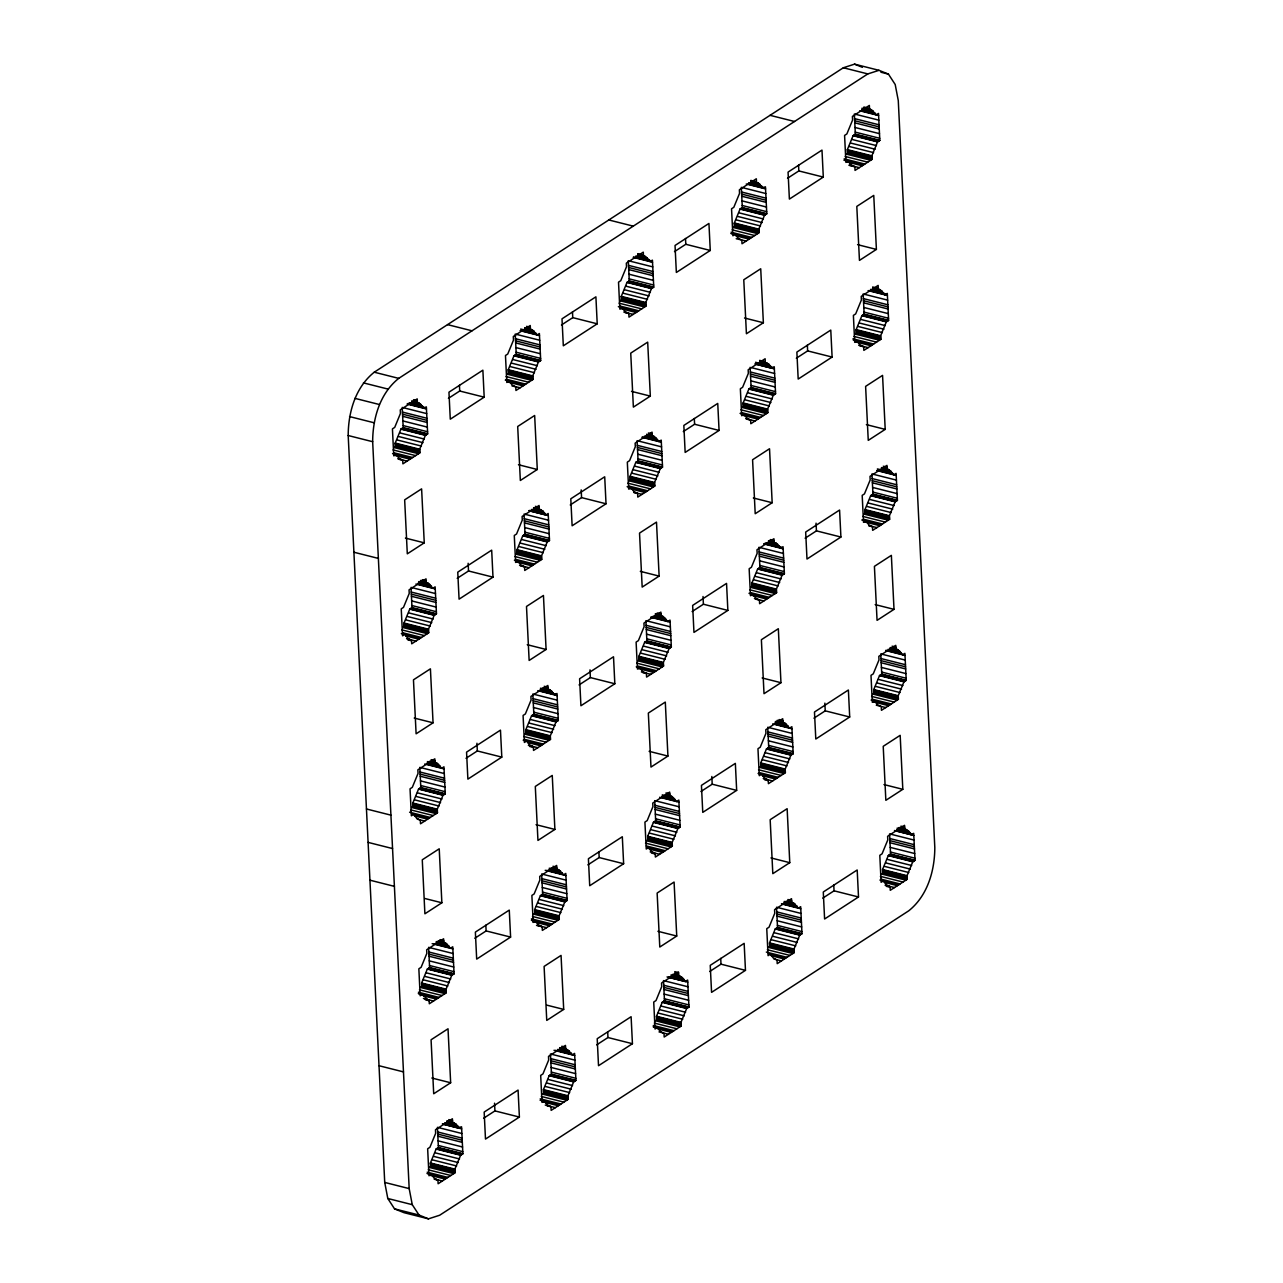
<?xml version="1.0" encoding="UTF-8"?>
<svg xmlns="http://www.w3.org/2000/svg" width="1283" height="1283" viewBox="0 0 1283 1283"><rect width="100%" height="100%" fill="white"/><g stroke="black" fill="none" stroke-linecap="round" stroke-linejoin="round"><path stroke-width="1.5" d="M348.19 435.53C348.254 412.228 355.423 387.258 374.251 372.198L843.348 67.758L854.526 64.15L878.999 70.324L888.445 74.125L895.197 84.502L898.276 100.571L934.81 847.47C934.746 870.772 927.577 895.742 908.749 910.802L439.652 1215.242L428.474 1218.85L404.001 1212.676L394.555 1208.875L387.803 1198.498L384.724 1182.429L348.19 435.53L372.663 441.705L409.181 1188.603L412.26 1204.673L419.028 1215.033L428.474 1218.85M372.663 441.705C372.728 418.402 379.896 393.416 398.724 378.373L867.821 73.917L878.999 70.324M418.531 453.717L394.057 447.542L395.389 446.692L395.212 443.068L400.938 429.164L403.199 427.688L427.672 433.862L426.357 406.855L424.08 408.331L419.333 403.247L411.747 401.05M417.392 402.477L417.216 398.869L400.264 409.87L400.44 413.479L394.715 427.399L392.438 428.875L393.753 455.866L396.03 454.39L398.997 458.223L402.718 460.244L402.894 463.853L419.846 452.851L419.669 449.242L425.395 435.322L427.672 433.862M427.335 633.69L402.862 627.515L404.193 626.665L404.017 623.041L409.742 609.136L412.003 607.661L436.477 613.835L435.145 586.828L432.884 588.304L428.137 583.22L420.551 581.023M426.197 582.45L426.02 578.841L409.052 589.843L409.229 593.452L403.503 607.372L401.242 608.848L402.557 635.839L404.835 634.363L407.802 638.196L411.522 640.217L411.699 643.825L428.65 632.824L428.474 629.215L434.199 615.295L436.477 613.835M531.563 380.345L507.106 374.187L508.421 373.321L508.244 369.712L513.97 355.792L516.247 354.333L540.704 360.491L539.389 333.5L537.112 334.975L532.365 329.891L524.779 327.694M505.31 380.073L509.062 381.035L512.045 384.868L515.766 386.889L515.942 390.497L532.894 379.495L532.718 375.887L538.443 361.966L540.704 360.491M436.14 813.663L411.667 807.488L412.998 806.638L412.821 803.014L418.547 789.109L420.808 787.634L445.281 793.808L443.95 766.801L441.689 768.276L436.942 763.193L431.232 761.477M435.001 762.423L434.825 758.814L417.857 769.816L418.033 773.424L412.308 787.345L410.047 788.82L411.362 815.812L413.639 814.336L416.606 818.169L420.327 820.19L420.503 823.798L437.455 812.797L437.278 809.188L443.004 795.268L445.281 793.808M540.368 560.334L515.894 554.16L517.225 553.294L517.049 549.685L522.774 535.765L525.036 534.305L549.509 540.464L548.194 513.473L545.916 514.948L528.981 510.666M545.916 514.948L542.95 511.099L539.229 509.094L539.052 505.47L522.101 516.472L522.277 520.096L516.552 534.001L514.275 535.476L515.606 562.467L517.867 561.008L520.834 564.841L524.555 566.861L524.731 570.47L541.699 559.468L541.522 555.86L547.248 541.939L549.509 540.464M644.595 306.99L620.138 300.815L621.453 299.965L621.277 296.357L627.002 282.436L629.279 280.961L653.753 287.135L652.422 260.128L650.16 261.604L645.413 256.52L637.811 254.323M444.928 993.635L420.471 987.461L421.786 986.611L421.61 982.986L427.335 969.082L429.613 967.607L454.07 973.781L452.755 946.774L450.493 948.249L445.746 943.165L438.144 940.968M643.457 255.75L643.28 252.142L626.329 263.143L626.505 266.752L620.78 280.672L618.518 282.148L619.833 309.139L622.111 307.663L625.078 311.512L628.798 313.517L628.975 317.142L645.926 306.124L645.75 302.515L651.475 288.611L653.753 287.135M423.422 998.447L429.131 1000.163L429.308 1003.787L446.259 992.769L446.083 989.161L451.808 975.24L454.07 973.781M549.172 740.307L524.699 734.133L526.03 733.267L525.854 729.658L531.579 715.738L533.84 714.278L558.313 720.437L556.998 693.445L554.721 694.921L549.974 689.837L544.265 688.105M548.033 689.067L547.857 685.443L530.905 696.444L531.082 700.069L525.356 713.973L523.079 715.449L524.394 742.456L526.671 740.981L529.638 744.814L533.359 746.834L533.536 750.443L550.487 739.441L550.311 735.833L556.036 721.912L558.313 720.437M653.4 486.963L628.943 480.788L630.258 479.938L630.081 476.33L635.807 462.409L638.084 460.934L662.541 467.108L661.226 440.101L658.965 441.577L654.202 436.493L646.616 434.296M453.733 1173.608L429.276 1167.434L430.591 1166.584L430.414 1162.959L436.14 1149.055L438.417 1147.579L462.874 1153.754L461.559 1126.747L459.298 1128.222L442.346 1123.956M652.261 435.723L652.085 432.114L635.133 443.116L635.31 446.725L629.584 460.645L627.323 462.121L628.638 489.112L630.899 487.636L633.882 491.485L637.603 493.49L637.779 497.114L654.731 486.113L654.555 482.488L660.28 468.584L662.541 467.108M427.48 1173.336L431.232 1174.282L434.215 1178.131L437.936 1180.135L438.112 1183.76L455.064 1172.742L454.888 1169.134L460.613 1155.229L462.874 1153.754M757.644 233.634L733.17 227.46L734.501 226.594L734.325 222.985L740.05 209.081L742.312 207.605L766.785 213.764L765.454 186.773L763.193 188.248L758.445 183.164L750.86 180.967M557.977 920.28L533.503 914.105L534.835 913.239L534.658 909.631L540.384 895.71L542.645 894.251L567.118 900.409L565.787 873.418L563.526 874.894L558.779 869.81L553.069 868.078M731.374 233.362L735.143 234.308L738.11 238.141L741.831 240.162L742.007 243.77L758.959 232.768L758.782 229.16L764.508 215.239L766.785 213.764M556.838 869.04L556.662 865.416L539.694 876.433L539.87 880.042L534.145 893.946L531.884 895.422L533.199 922.429L535.476 920.953L538.443 924.786L542.164 926.807L542.34 930.416L559.292 919.414L559.115 915.805L564.841 901.885L567.118 900.409M662.204 666.935L637.747 660.777L639.062 659.911L638.886 656.303L644.611 642.382L646.889 640.907L671.346 647.081L670.031 620.09L667.753 621.549L663.006 616.465L655.421 614.268M661.066 615.696L660.889 612.087L643.938 623.089L644.114 626.697L638.389 640.618L636.111 642.093L637.443 669.084L639.704 667.609L642.671 671.458L646.391 673.463L646.584 677.087L663.536 666.085L663.359 662.461L669.084 648.556L671.346 647.081M766.448 413.607L741.975 407.433L743.306 406.567L743.13 402.958L748.855 389.054L751.116 387.578L775.59 393.737L774.258 366.746L771.997 368.221L755.062 363.955M566.781 1100.253L542.308 1094.078L543.639 1093.212L543.463 1089.604L549.188 1075.683L551.449 1074.224L575.923 1080.382L574.592 1053.391L572.33 1054.867L567.583 1049.783L559.981 1047.586M740.179 413.334L743.948 414.281L746.914 418.114L750.635 420.134L750.812 423.743L767.763 412.741L767.587 409.133L773.312 395.212L775.59 393.737M565.643 1049.013L565.466 1045.388L548.499 1056.406L548.675 1060.015L542.95 1073.919L540.688 1075.395L542.003 1102.402L544.281 1100.926L547.248 1104.759L550.968 1106.78L551.145 1110.388L568.096 1099.387L567.92 1095.778L573.645 1081.858L575.923 1080.382M870.676 160.263L846.203 154.104L847.534 153.238L847.357 149.63L853.083 135.709L855.344 134.234L879.817 140.408L878.502 113.417L876.225 114.877L871.478 109.793L863.892 107.612M671.009 846.908L646.536 840.75L647.867 839.884L647.69 836.275L653.416 822.355L655.677 820.879L680.15 827.054L678.835 800.063L676.558 801.522L671.811 796.438L666.102 794.722M869.537 109.023L869.361 105.414L852.409 116.416L852.586 120.041L846.86 133.945L844.583 135.421L845.914 162.412L848.175 160.936L851.142 164.785L854.863 166.806L855.039 170.414L872.007 159.413L871.831 155.788L877.556 141.884L879.817 140.408M669.87 795.668L669.694 792.06L652.742 803.062L652.919 806.67L647.193 820.591L644.916 822.066L646.247 849.057L648.508 847.582L651.475 851.431L655.196 853.436L655.372 857.06L672.34 846.058L672.164 842.434L677.889 828.529L680.15 827.054M775.237 593.58L750.78 587.406L752.095 586.556L751.918 582.931L757.644 569.027L759.921 567.551L784.394 573.709L783.063 546.718L780.802 548.194L776.055 543.11L768.453 540.913M774.098 542.34L773.922 538.732L756.97 549.733L757.146 553.342L751.421 567.262L749.16 568.722L750.475 595.729L752.752 594.254L755.719 598.086L759.44 600.107L759.616 603.716L776.568 592.714L776.391 589.105L782.117 575.185L784.394 573.709M879.48 340.236L855.007 334.077L856.338 333.211L856.162 329.603L861.887 315.682L864.149 314.207L888.622 320.381L887.307 293.39L885.029 294.865L880.282 289.766L872.697 287.584M679.814 1026.881L655.34 1020.723L656.671 1019.857L656.495 1016.248L662.22 1002.328L664.482 1000.852L688.955 1007.027L687.64 980.036L685.363 981.495L668.427 977.229M878.342 288.996L878.165 285.387L861.214 296.389L861.39 300.014L855.665 313.918L853.387 315.393L854.703 342.385L856.98 340.909L859.947 344.758L863.667 346.779L863.844 350.387L880.796 339.386L880.619 335.761L886.345 321.857L888.622 320.381M653.544 1026.608L657.313 1027.555L660.28 1031.404L664.001 1033.408L664.177 1037.033L681.129 1026.031L680.952 1022.407L686.678 1008.502L688.955 1007.027M784.041 773.553L759.584 767.378L760.899 766.528L760.723 762.904L766.448 748.999L768.725 747.524L793.183 753.682L791.868 726.691L789.606 728.167L784.843 723.083L777.257 720.886M782.903 722.313L782.726 718.705L765.775 729.706L765.951 733.315L760.226 747.235L757.964 748.695L759.279 775.702L761.541 774.226L764.524 778.059L768.244 780.08L768.421 783.688L785.372 772.687L785.196 769.078L790.921 755.158L793.183 753.682M888.285 520.208L863.812 514.05L865.143 513.184L864.967 509.576L870.692 495.655L872.953 494.18L897.426 500.354L896.095 473.363L893.834 474.838L889.087 469.738L881.501 467.557M862.016 519.936L865.784 520.898L868.751 524.731L872.472 526.752L872.648 530.36L889.6 519.358L889.424 515.734L895.149 501.829L897.426 500.354M792.846 953.526L768.389 947.351L769.704 946.501L769.527 942.877L775.253 928.972L777.53 927.497L801.987 933.655L800.672 906.664L798.395 908.139L793.648 903.056L787.938 901.34M791.707 902.286L791.531 898.677L774.579 909.679L774.756 913.288L769.03 927.208L766.753 928.667L768.084 955.675L770.345 954.199L773.312 958.032L777.033 960.053L777.209 963.661L794.177 952.66L794.001 949.051L799.726 935.131L801.987 933.655M897.09 700.181L872.616 694.023L873.948 693.157L873.771 689.548L879.496 675.628L881.758 674.152L906.231 680.327L904.9 653.336L902.639 654.811L897.892 649.711L890.29 647.53M895.951 648.941L895.775 645.333L878.807 656.335L878.983 659.959L873.258 673.864L870.997 675.339L872.312 702.33L874.589 700.871L877.556 704.704L881.277 706.725L881.453 710.333L898.405 699.331L898.228 695.723L903.954 681.802L906.231 680.327M905.878 880.154L881.421 873.996L882.736 873.13L882.56 869.521L888.285 855.601L890.562 854.125L915.02 860.3L913.704 833.309L911.443 834.784L894.492 830.502M911.443 834.784L908.46 830.935L904.74 828.914L904.563 825.306L887.611 836.308L887.788 839.932L882.062 853.837L879.801 855.312L881.116 882.303L883.378 880.844L886.361 884.677L890.081 886.697L890.258 890.306L907.209 879.304L907.033 875.696L912.758 861.775L915.02 860.3M448.425 398.339L459.715 391.01L484.188 397.169L482.873 370.178L448.954 392.181L450.285 419.188L484.188 397.169M561.457 324.984L572.763 317.639L597.22 323.813L595.905 296.822L562.002 318.826L563.317 345.817L597.22 323.813M674.489 251.612L685.796 244.283L710.269 250.458L708.938 223.45L675.034 245.47L676.349 272.461L710.269 250.458M787.521 178.257L798.828 170.928L823.301 177.086L821.986 150.095L788.067 172.098L789.382 199.09L823.301 177.086M509.062 381.035L506.801 382.494L505.47 355.503L507.747 354.028L513.473 340.123L513.296 336.499L530.248 325.497L530.424 329.122M735.143 234.308L732.866 235.783L731.551 208.776L733.812 207.317L739.537 193.396L739.361 189.788L756.329 178.77L756.505 182.394M424.256 542.837L407.304 553.839L404.658 499.857L421.61 488.855L424.256 542.837L405.428 538.09M537.288 469.482L520.337 480.484L517.691 426.485L534.658 415.484L537.288 469.482L518.476 464.735M650.321 396.11L633.369 407.128L630.739 353.13L647.69 342.128L650.321 396.11L631.509 391.379M763.369 322.755L746.417 333.756L743.771 279.774L760.723 268.756L763.369 322.755L744.541 318.008M876.401 249.399L859.45 260.401L856.803 206.403L873.755 195.401L876.401 249.399L857.573 244.652M457.213 578.312L468.52 570.983L492.993 577.142L491.678 550.15L457.758 572.154L459.073 599.161L492.993 577.142M570.261 504.957L581.568 497.612L606.025 503.786L604.71 476.795L570.791 498.798L572.122 525.789L606.025 503.786M683.294 431.585L694.6 424.256L719.073 430.43L717.742 403.423L683.839 425.443L685.154 452.434L719.073 430.43M796.326 358.23L807.632 350.901L832.106 357.059L830.775 330.068L796.871 352.071L798.186 379.062L832.106 357.059M743.948 414.281L741.67 415.756L740.355 388.749L742.616 387.29L748.342 373.369L748.165 369.761L765.133 358.743L765.309 362.367L769.03 364.388L771.997 368.221M433.061 722.81L416.109 733.812L413.463 679.83L430.414 668.828L433.061 722.81L414.233 718.063M546.093 649.455L529.141 660.456L526.495 606.458L543.447 595.456L546.093 649.455L527.265 644.707M659.125 576.099L642.174 587.101L639.527 533.103L656.495 522.101L659.125 576.099L640.313 571.352M772.174 502.728L755.206 513.729L752.576 459.747L769.527 448.745L772.174 502.728L753.346 497.98M885.206 429.372L868.254 440.374L865.608 386.375L882.56 375.374L885.206 429.372L866.378 424.625M466.018 758.285L477.324 750.956L501.797 757.114L500.466 730.123L466.563 752.127L467.878 779.134L501.797 757.114M579.066 684.93L590.356 677.584L614.83 683.759L613.515 656.768L579.595 678.771L580.926 705.762L614.83 683.759M692.098 611.558L703.405 604.229L727.862 610.403L726.547 583.396L692.644 605.416L693.959 632.407L727.862 610.403M805.131 538.202L816.437 530.873L840.91 537.032L839.579 510.041L805.676 532.044L806.991 559.051L840.91 537.032M865.784 520.898L863.507 522.357L862.192 495.366L864.453 493.891L870.179 479.986L870.002 476.362L886.97 465.36L887.146 468.969M441.865 902.783L424.898 913.801L422.267 859.802L439.219 848.801L441.865 902.783L424.914 898.517M554.898 829.427L537.946 840.429L535.3 786.447L552.251 775.429L554.898 829.427L536.069 824.68M667.93 756.072L650.978 767.074L648.332 713.075L665.3 702.074L667.93 756.072L649.118 751.325M780.962 682.7L764.01 693.702L761.38 639.72L778.332 628.718L780.962 682.7L762.15 677.953M894.01 609.345L877.059 620.347L874.413 566.348L891.364 555.347L894.01 609.345L875.182 604.598M474.822 938.258L486.129 930.929L510.602 937.087L509.271 910.096L475.368 932.1L476.683 959.107L510.602 937.087M587.855 864.902L599.161 857.557L623.634 863.732L622.319 836.741L588.4 858.744L589.715 885.735L623.634 863.732M700.903 791.531L712.209 784.202L736.667 790.376L735.351 763.369L701.432 785.388L702.763 812.38L736.667 790.376M813.935 718.175L825.242 710.846L849.699 717.005L848.384 690.013L814.48 712.017L815.796 739.024L849.699 717.005M427.191 999.393L422.444 994.309L420.166 995.784L418.851 968.793L421.113 967.318L426.838 953.397L426.662 949.789L443.613 938.787L443.79 942.396M450.654 1082.756L433.702 1093.774L431.072 1039.775L448.024 1028.774L450.654 1082.756L431.842 1078.025M563.702 1009.4L546.75 1020.402L544.104 966.42L561.056 955.402L563.702 1009.4L546.766 1005.134M676.734 936.045L659.783 947.046L657.137 893.048L674.088 882.046L676.734 936.045L657.906 931.298M789.767 862.673L772.815 873.675L770.169 819.693L787.137 808.691L789.767 862.673L770.955 857.926M902.815 789.318L885.847 800.319L883.217 746.321L900.169 735.319L902.815 789.318L883.987 784.571M483.627 1118.231L494.933 1110.902L519.39 1117.06L518.075 1090.069L484.172 1112.072L485.487 1139.079L519.39 1117.06M596.659 1044.875L607.966 1037.53L632.439 1043.704L631.108 1016.713L597.204 1038.717L598.519 1065.708L632.439 1043.704M709.707 971.504L720.998 964.175L745.471 970.349L744.156 943.342L710.237 965.361L711.568 992.352L745.471 970.349M822.74 898.148L834.046 890.819L858.503 896.977L857.188 869.986L823.285 891.99L824.6 918.997L858.503 896.977M431.232 1174.282L428.971 1175.757L427.656 1148.766L429.917 1147.291L435.643 1133.37L435.466 1129.762L452.418 1118.76L452.594 1122.368L456.315 1124.389L459.298 1128.222M657.313 1027.555L655.036 1029.03L653.721 1002.039L655.998 1000.564L661.723 986.643L661.547 983.035L678.499 972.033L678.675 975.641L682.396 977.662L685.363 981.495M880.924 72.233L888.445 74.125M843.348 67.758L867.821 73.917M863.86 107.034L869.505 108.462M863.956 107.9L871.478 109.793M861.968 108.205L873.258 111.044M861.679 109.424L874.846 112.744M861.535 110.851L876.578 114.652M859.786 110.771L878.598 115.518M878.823 120.153L854.366 113.995L855.344 134.234M854.59 118.629L879.047 124.804M854.686 120.746L879.16 126.905M854.799 122.847L879.256 129.022M855.023 127.482L879.496 133.657M855.248 132.133L879.721 138.291M854.991 134.474L879.464 140.633M854.221 134.972L878.679 141.146M853.436 135.485L877.909 141.643M853.083 135.709L877.556 141.884M770.057 115.326L794.53 121.484M851.992 139.446L876.449 145.62M850.661 143.055L875.118 149.213M849.105 146.454L873.579 152.629M847.357 149.63L871.831 155.788M847.389 150.191L871.847 156.366M847.438 151.426L871.911 157.601M847.502 152.677L871.975 158.835M847.534 153.238L872.007 159.413M845.176 156.462L867.757 162.155M844.15 158.835L864.854 164.048M844.406 159.99L863.523 164.914M844.054 160.231L847.822 161.177M847.149 161.979L862.192 165.764M849.17 165.074L859.289 167.656M849.218 165.379L854.863 166.806M750.828 180.406L756.473 181.833M750.908 181.256L758.445 183.164M750.812 182.042L760.226 184.399M748.63 182.795L761.813 186.115M760.562 186.564L764.331 187.51M748.486 184.223L763.545 188.024M746.257 183.982L765.566 188.89M765.791 193.525L741.317 187.35L742.312 207.605M741.558 192.001L766.015 198.159M741.654 194.102L766.127 200.276M741.75 196.219L766.224 202.377M741.991 200.854L766.448 207.028M742.216 205.488L766.673 211.663M741.959 207.83L766.432 214.004M741.173 208.343L765.646 214.502M740.403 208.84L764.86 215.015M740.05 209.081L764.508 215.239M738.96 212.818L763.417 218.992M737.629 216.41L762.086 222.584M736.073 219.826L760.53 225.984M734.325 222.985L758.782 229.16M734.341 223.547L758.814 229.721M734.405 224.798L758.878 230.956M734.469 226.033L758.943 232.207M734.501 226.594L758.959 232.768M732.144 229.833L754.725 235.527M731.102 232.191L751.806 237.419M731.021 233.586L750.491 238.269M735.993 235.815L749.16 239.135M736.185 238.734L746.241 241.028M608.8 219.97L633.273 226.145M872.665 287.007L878.31 288.434M872.761 287.873L880.282 289.766M872.648 288.643L882.062 291.016M870.483 289.397L883.65 292.716M872.985 290.792L878.63 292.219M882.399 293.166L886.168 294.128M870.323 290.824L885.382 294.625M868.094 290.583L887.403 295.491M887.628 300.126L863.17 293.967L864.149 314.207M863.395 298.602L887.852 304.777M863.491 300.719L887.964 306.878M863.603 302.82L888.061 308.995M863.828 307.471L888.285 313.629M637.795 253.761L643.441 255.189M637.876 254.627L645.413 256.52M864.052 312.106L888.526 318.264M637.779 255.397L647.177 257.771M635.598 256.151L648.781 259.471M647.53 259.92L651.283 260.866M863.796 314.447L888.269 320.606M633.577 257.113L650.513 261.379M863.026 314.944L887.483 321.119M633.209 257.338L652.534 262.245M862.24 315.458L886.713 321.616M861.887 315.682L886.345 321.857M630.178 261.187L652.758 266.88M860.797 319.435L885.254 325.593M859.466 323.027L883.923 329.202M628.51 265.356L652.983 271.531M628.622 267.457L653.079 273.632M857.91 326.427L882.383 332.602M628.718 269.574L653.191 275.749M856.162 329.603L880.619 335.761M856.194 330.164L880.651 336.338M628.943 274.209L653.416 280.384M856.242 331.399L880.715 337.573M856.306 332.65L880.78 338.824M856.338 333.211L880.796 339.386M629.167 278.86L653.64 285.018M853.981 336.435L876.562 342.128M628.927 281.185L653.384 287.36M628.141 281.699L652.614 287.873M852.954 338.808L873.643 344.02M627.371 282.212L651.828 288.37M627.002 282.436L651.475 288.611M853.211 339.963L872.328 344.886M855.937 341.952L870.997 345.736M625.912 286.173L650.385 292.348M858.68 345.255L868.094 347.629M859.915 345.817L863.667 346.779M624.58 289.782L649.054 295.94M623.041 293.182L647.498 299.356M621.277 296.357L645.75 302.515M621.309 296.918L645.782 303.077M621.373 298.153L645.846 304.328M621.437 299.404L645.894 305.562M621.453 299.965L645.926 306.124M619.096 303.189L641.692 308.882M619.946 306.028L638.774 310.775M618.342 306.717L637.443 311.641M621.068 308.69L636.127 312.491M623.795 312.01L633.209 314.383M625.029 312.571L628.798 313.517M759.632 360.379L765.277 361.806M759.648 360.94L765.309 362.367M759.712 361.229L767.25 363.137M759.616 362.014L769.03 364.388M755.559 362.287L770.618 366.088M763.722 365.11L773.136 367.483M755.414 363.714L772.35 367.996M755.543 364.115L774.371 368.863M752.014 367.804L774.595 373.497M750.347 371.974L774.82 378.132M750.459 374.075L774.916 380.249M750.555 376.192L775.028 382.35M750.78 380.826L775.253 387.001M526.575 326.363L530.344 327.309M526.639 327.598L530.392 328.544M524.843 327.983L532.365 329.891M751.02 385.461L775.477 391.636M524.731 328.753L534.145 331.126M520.69 329.041L535.733 332.826M750.763 387.803L775.237 393.977M520.529 330.469L537.481 334.735M749.978 388.316L774.451 394.474M520.176 330.693L539.485 335.601M749.208 388.813L773.665 394.988M748.855 389.054L773.312 395.212M539.71 340.252L515.253 334.077L516.247 354.333M747.748 392.79L772.222 398.965M746.417 396.383L770.891 402.557M515.477 338.712L539.951 344.886M515.574 340.829L540.047 346.987M447.542 324.631L472.016 330.806M744.878 399.799L769.335 405.957M515.686 342.93L540.159 349.104M743.13 402.958L767.587 409.133M743.146 403.52L767.619 409.694M743.21 404.77L767.683 410.929M515.91 347.581L540.384 353.739M743.274 406.005L767.731 412.18M743.306 406.567L767.763 412.741M516.135 352.216L540.608 358.39M740.949 409.806L763.529 415.5M515.894 354.557L540.351 360.715M515.108 355.054L539.566 361.229M741.799 412.645L760.611 417.392M514.323 355.567L538.796 361.742M513.97 355.792L538.443 361.966M740.467 413.495L759.295 418.242M742.905 415.307L757.964 419.108M512.879 359.545L537.352 365.703M745.631 418.627L755.046 421M746.866 419.188L750.635 420.134M511.548 363.137L536.021 369.312M509.993 366.537L534.466 372.712M508.244 369.712L532.718 375.887M508.276 370.274L532.734 376.448M508.341 371.525L532.798 377.683M883.281 466.226L887.05 467.172M508.389 372.76L532.862 378.934M883.345 467.461L887.114 468.407M508.421 373.321L532.894 379.495M881.549 467.846L889.087 469.738M881.453 468.616L890.867 470.989M877.396 468.904L892.455 472.689M506.063 376.544L528.644 382.238M877.251 470.332L894.187 474.598M876.898 470.556L896.208 475.464M506.913 379.383L525.741 384.13M505.598 380.249L524.41 384.996M508.036 382.061L523.095 385.862M896.432 480.115L871.959 473.94L872.953 494.18M511.997 385.942L520.176 387.739M872.199 478.575L896.657 484.749M872.296 480.692L896.769 486.85M872.392 482.793L896.865 488.967M872.632 487.444L897.09 493.602M648.412 432.964L652.181 433.927M648.476 434.215L652.245 435.162M646.68 434.6L654.202 436.493M872.857 492.079L897.314 498.253M646.584 435.37L655.982 437.744M644.403 436.124L657.57 439.444M645.028 437.054L650.689 438.465M872.6 494.42L897.074 500.578M642.366 437.086L659.318 441.352M871.815 494.917L896.288 501.092M642.013 437.311L661.322 442.218M871.045 495.43L895.502 501.589M870.692 495.655L895.149 501.829M374.251 372.198L398.724 378.373M661.563 446.853L637.09 440.694L638.084 460.934M869.601 499.408L894.059 505.566M868.254 503L892.727 509.175M637.314 445.329L661.787 451.504M637.426 447.43L661.884 453.605M866.715 506.4L891.172 512.575M637.523 449.547L661.996 455.722M363.426 382.879L387.899 389.054M864.967 509.576L889.424 515.734M864.983 510.137L889.456 516.311M637.747 454.182L662.22 460.356M865.047 511.372L889.52 517.546M865.111 512.623L889.584 518.797M865.143 513.184L889.6 519.358M413.543 399.719L417.296 400.665M413.591 400.97L417.36 401.916M411.811 401.354L419.333 403.247M637.972 458.833L662.445 464.991M411.699 402.124L421.113 404.498M862.785 516.408L885.366 522.101M409.534 402.878L422.7 406.198M408.283 403.327L415.804 405.22M419.573 406.166L425.218 407.593M637.731 461.158L662.188 467.333M407.497 403.824L424.432 408.106M636.945 461.672L661.419 467.846M407.144 404.065L426.453 408.972M863.635 519.246L882.447 523.993M636.16 462.185L660.633 468.343M635.807 462.409L660.28 468.584M862.304 520.112L881.132 524.859M864.742 521.924L879.801 525.709M426.678 413.607L402.221 407.433L403.199 427.688M634.716 466.146L659.189 472.32M869.361 525.709L876.882 527.602M868.703 525.789L872.472 526.752M354.91 398.355L379.383 404.514M633.385 469.754L657.858 475.913M402.445 412.084L426.902 418.242M402.541 414.184L427.014 420.359M631.829 473.154L656.303 479.329M402.654 416.301L427.111 422.46M630.081 476.33L654.555 482.488M630.113 476.891L654.587 483.049M402.878 420.936L427.335 427.111M630.178 478.126L654.635 484.3M630.242 479.377L654.699 485.535M630.258 479.938L654.731 486.113M403.103 425.571L427.576 431.746M627.9 483.162L650.497 488.855M402.846 427.913L427.319 434.087M402.076 428.426L426.533 434.584M628.75 486L647.578 490.748M401.29 428.923L425.764 435.097M400.938 429.164L425.395 435.322M349.553 416.59L374.027 422.749M627.146 486.69L646.247 491.614M629.873 488.663L644.932 492.464M399.847 432.9L424.304 439.075M634.492 492.464L642.013 494.356M633.834 492.544L637.603 493.49M398.516 436.493L422.973 442.667M396.96 439.909L421.433 446.083M395.212 443.068L419.669 449.242M395.244 443.645L419.701 449.804M395.292 444.88L419.766 451.055M770.249 539.582L774.018 540.528M395.356 446.115L419.83 452.29M770.313 540.817L774.082 541.779M395.389 446.692L419.846 452.851M768.517 541.218L776.055 543.11M768.421 541.987L777.819 544.361M766.24 542.741L779.423 546.061M764.989 543.19L772.526 545.083M776.279 546.029L781.924 547.456M393.031 449.916L415.612 455.609M764.219 543.687L781.155 547.969M763.85 543.928L783.175 548.835M393.881 452.755L412.693 457.502M392.55 453.605L411.378 458.352M394.988 455.417L410.047 459.218M783.4 553.47L758.927 547.296L759.921 567.551M397.73 458.737L407.144 461.11M398.965 459.298L402.718 460.244M759.151 551.947L783.624 558.105M759.263 554.048L783.721 560.222M759.36 556.164L783.833 562.323M759.584 560.799L784.057 566.974M535.38 506.336L539.133 507.282M535.444 507.571L539.197 508.517M533.584 507.667L539.229 509.094M533.648 507.956L541.169 509.864M759.809 565.434L784.282 571.609M533.536 508.726L542.95 511.099M531.37 509.479L544.537 512.799M759.568 567.776L784.025 573.95M529.334 510.442L546.269 514.708M758.782 568.289L783.255 574.447M529.478 510.842L548.29 515.574M757.996 568.786L782.47 574.96M757.644 569.027L782.117 575.185M524.057 514.05L548.515 520.224M756.553 572.763L781.026 578.938M755.222 576.356L779.695 582.53M524.282 518.685L548.739 524.859M524.378 520.802L548.851 526.976M753.682 579.772L778.139 585.93M524.49 522.903L548.948 529.077M751.918 582.931L776.391 589.105M751.95 583.492L776.423 589.667M752.014 584.743L776.488 590.918M524.715 527.554L549.188 533.712M752.079 585.978L776.536 592.153M752.095 586.556L776.568 592.714M524.939 532.188L549.413 538.363M749.737 589.779L772.334 595.472M524.683 534.53L549.156 540.704M523.913 535.027L548.37 541.201M750.587 592.618L769.415 597.365M523.127 535.54L547.6 541.715M522.774 535.765L547.248 541.939M748.983 593.307L768.084 598.215M751.71 595.28L766.769 599.081M521.684 539.518L546.141 545.676M754.436 598.6L763.85 600.973M755.671 599.161L759.44 600.107M520.353 543.11L544.81 549.284M518.797 546.526L543.27 552.684M517.049 549.685L541.522 555.86M517.081 550.247L541.538 556.421M517.129 551.498L541.602 557.656M892.086 646.199L895.855 647.145M517.193 552.732L541.667 558.907M892.15 647.434L895.919 648.38M517.225 553.294L541.699 559.468M890.354 647.819L897.892 649.711M890.258 648.589L899.672 650.962M888.077 649.342L901.259 652.662M892.471 651.219L898.116 652.646M514.868 556.517L537.449 562.211M886.056 650.305L902.991 654.571M885.703 650.529L905.012 655.437M515.718 559.372L534.546 564.103M514.387 560.222L533.215 564.969M516.841 562.034L531.884 565.835M905.237 660.087L880.763 653.913L881.758 674.152M519.567 565.354L528.981 567.727M520.802 565.915L524.555 566.861M880.988 658.548L905.461 664.722M881.1 660.665L905.557 666.823M881.196 662.766L905.67 668.94M881.421 667.417L905.894 673.575M657.217 612.937L660.986 613.899M655.388 613.707L661.034 615.134M655.485 614.573L663.006 616.465M881.662 672.051L906.119 678.226M655.372 615.343L664.786 617.716M653.207 616.097L666.374 619.416M657.602 617.973L663.247 619.4M881.405 674.393L905.878 680.551M651.171 617.059L668.122 621.325M880.619 674.89L905.092 681.065M650.818 617.283L670.127 622.191M879.849 675.403L904.307 681.578M879.496 675.628L903.954 681.802M645.894 620.667L670.351 626.826M878.39 679.381L902.863 685.539M877.059 682.973L901.532 689.147M646.119 625.302L670.592 631.477M353.9 552.235L378.373 558.41M646.215 627.419L670.688 633.577M875.519 686.373L899.976 692.547M646.327 629.52L670.784 635.694M873.771 689.548L898.228 695.723M873.787 690.11L898.26 696.284M873.851 691.361L898.325 697.519M646.552 634.155L671.025 640.329M873.915 692.595L898.373 698.77M873.948 693.157L898.405 699.331M422.332 579.691L426.1 580.638M420.519 580.461L426.164 581.889M420.599 581.327L428.137 583.22M646.776 638.806L671.25 644.964M418.627 581.616L429.917 584.471M871.59 696.38L894.171 702.074M418.322 582.851L431.505 586.171M646.52 641.147L670.993 647.306M418.178 584.278L433.237 588.079M645.75 641.644L670.207 647.819M415.949 584.038L435.258 588.945M872.44 699.219L891.252 703.966M644.964 642.158L669.437 648.316M644.611 642.382L669.084 648.556M871.109 700.085L889.937 704.832M873.547 701.897L888.606 705.682M411.009 587.406L435.482 593.58M643.521 646.119L667.994 652.293M876.273 705.201L885.687 707.574M642.19 649.727L666.663 655.886M411.25 592.056L435.707 598.215M411.346 594.157L435.819 600.332M640.634 653.127L665.107 659.302M411.442 596.274L435.915 602.433M638.886 656.303L663.359 662.461M638.918 656.864L663.375 663.022M411.683 600.909L436.14 607.084M638.982 658.099L663.439 664.273M639.03 659.35L663.503 665.508M639.062 659.911L663.536 666.085M411.907 605.544L436.364 611.718M636.705 663.135L659.286 668.828M411.651 607.885L436.124 614.06M410.865 608.399L435.338 614.557M637.555 665.973L656.383 670.72M410.095 608.896L434.552 615.07M409.742 609.136L434.199 615.295M636.24 666.839L655.052 671.586M638.677 668.651L653.737 672.436M408.652 612.873L433.109 619.048M641.404 671.955L650.818 674.329M642.639 672.517L646.391 673.463M407.32 616.465L431.778 622.64M405.765 619.881L430.222 626.056M404.017 623.041L428.474 629.215M404.033 623.618L428.506 629.777M404.097 624.853L428.57 631.028M779.054 719.555L782.822 720.501M404.161 626.088L428.634 632.262M777.225 720.324L782.887 721.752M404.193 626.665L428.65 632.824M777.322 721.19L784.843 723.083M775.333 721.479L786.623 724.334M775.044 722.714L788.211 726.034M401.836 629.889L424.416 635.582M774.9 724.141L789.959 727.942M772.655 723.901L791.964 728.808M402.686 632.727L421.498 637.475M401.354 633.594L420.183 638.325M405.685 635.871L418.851 639.191M767.731 727.269L792.204 733.443M406.535 638.709L415.933 641.083M407.753 639.271L411.522 640.217M407.786 639.832L411.554 640.778M767.956 731.919L792.429 738.078M768.068 734.02L792.525 740.195M768.164 736.137L792.637 742.296M768.389 740.772L792.862 746.947M544.184 686.309L547.937 687.255M544.233 687.544L548.001 688.49M542.452 687.929L549.974 689.837M768.613 745.407L793.086 751.581M540.464 688.233L551.754 691.072M540.175 689.452L553.342 692.772M548.322 692.275L555.86 694.183M768.373 747.748L792.83 753.923M540.015 690.895L555.074 694.68M767.587 748.262L792.06 754.42M537.785 690.639L557.095 695.546M766.801 748.759L791.274 754.933M766.448 748.999L790.921 755.158M557.319 700.197L532.862 694.023L533.84 714.278M765.358 752.736L789.831 758.911M764.026 756.329L788.5 762.503M533.087 698.658L557.544 704.832M533.183 700.775L557.656 706.949M762.471 759.744L786.944 765.903M533.295 702.876L557.752 709.05M760.723 762.904L785.196 769.078M760.755 763.465L785.228 769.64M533.52 707.526L557.977 713.685M760.819 764.716L785.276 770.891M760.883 765.951L785.34 772.125M760.899 766.528L785.372 772.687M533.744 712.161L558.217 718.336M758.542 769.752L781.139 775.445M533.487 714.503L557.961 720.677M532.718 715L557.175 721.174M759.392 772.591L778.22 777.338M531.932 715.513L556.405 721.688M531.579 715.738L556.036 721.912M758.077 773.441L776.889 778.188M762.391 775.734L775.574 779.054M530.488 719.49L554.946 725.649M763.241 778.573L772.655 780.946M764.476 779.134L768.244 780.08M764.508 779.695L768.26 780.641M529.157 723.083L553.615 729.257M527.602 726.499L552.075 732.657M525.854 729.658L550.311 735.833M525.886 730.219L550.343 736.394M525.934 731.47L550.407 737.629M900.891 826.172L904.659 827.118M525.998 732.705L550.471 738.88M900.955 827.407L904.723 828.353M526.03 733.267L550.487 739.441M899.094 827.503L904.74 828.914M899.158 827.792L906.696 829.7M897.17 828.096L908.46 830.935M896.881 829.315L910.064 832.635M905.044 832.138L912.566 834.046M523.672 736.49L546.253 742.183M896.737 830.759L911.796 834.543M894.989 830.662L913.817 835.409M524.522 739.345L543.334 744.076M523.191 740.195L542.019 744.942M527.521 742.488L540.688 745.808M914.041 840.06L889.568 833.886L890.562 854.125M528.371 745.327L537.785 747.7M529.606 745.888L533.359 746.834M529.622 746.449L533.391 747.396M889.793 838.521L914.266 844.695M889.905 840.638L914.362 846.796M890.001 842.739L914.474 848.913M890.226 847.389L914.699 853.548M666.021 792.91L669.774 793.872M666.085 794.161L669.838 795.107M666.166 795.027L671.811 796.438M890.45 852.024L914.923 858.199M662.301 794.835L673.591 797.689M662.012 796.069L675.179 799.389M890.21 854.366L914.667 860.524M661.868 797.497L675.034 800.817M889.424 854.863L913.897 861.037M659.622 797.256L678.932 802.164M888.638 855.376L913.111 861.551M888.285 855.601L912.758 861.775M679.156 806.799L654.699 800.64L655.677 820.879M887.195 859.353L911.668 865.512M885.863 862.946L910.337 869.12M654.923 805.275L679.381 811.449M655.02 807.392L679.493 813.55M884.324 866.346L908.781 872.52M655.132 809.493L679.589 815.667M882.56 869.521L907.033 875.696M882.592 870.082L907.065 876.257M882.656 871.333L907.129 877.492M655.356 814.128L679.814 820.302M882.72 872.568L907.177 878.743M882.736 873.13L907.209 879.304M431.136 759.664L434.905 760.611M431.2 760.915L434.969 761.861M429.404 761.3L436.942 763.193M655.581 818.779L680.054 824.937M427.415 761.589L438.722 764.443M880.379 876.353L902.975 882.046M427.127 762.824L440.31 766.143M655.324 821.12L679.798 827.278M426.982 764.251L440.165 767.571M654.555 821.617L679.012 827.792M424.753 764.01L444.062 768.918M881.229 879.192L900.057 883.939M653.769 822.13L678.242 828.289M653.416 822.355L677.889 828.529M879.913 880.058L898.725 884.805M884.228 882.335L897.41 885.671M444.287 773.553L419.814 767.378L420.808 787.634M652.325 826.092L676.783 832.266M885.078 885.19L894.492 887.547M886.312 885.751L890.081 886.697M886.345 886.312L890.097 887.259M650.994 829.7L675.451 835.858M420.038 772.029L444.511 778.188M420.15 774.13L444.608 780.305M649.439 833.1L673.912 839.274M420.247 776.247L444.72 782.405M647.69 836.275L672.164 842.434M647.723 836.837L672.18 842.995M420.471 780.882L444.944 787.056M647.771 838.072L672.244 844.246M647.835 839.323L672.308 845.481M647.867 839.884L672.34 846.058M420.712 785.517L445.169 791.691M645.509 843.107L668.09 848.801M420.455 787.858L444.928 794.033M419.669 788.371L444.143 794.546M646.359 845.946L665.187 850.693M418.899 788.869L443.357 795.043M418.547 789.109L443.004 795.268M646.921 847.277L663.856 851.559M649.358 849.089L662.525 852.409M417.44 792.846L441.913 799.02M650.208 851.928L659.622 854.302M651.459 853.051L655.228 854.013M416.109 796.454L440.582 802.613M414.569 799.854L439.027 806.029M412.821 803.014L437.278 809.188M412.837 803.591L437.311 809.749M412.901 804.826L437.375 811M787.858 899.527L791.627 900.474M412.966 806.077L437.423 812.235M787.922 900.778L791.675 901.724M412.998 806.638L437.455 812.797M786.126 901.163L793.648 903.056M784.138 901.452L795.428 904.307M783.849 902.687L797.016 906.006M410.64 809.862L433.221 815.555M781.812 903.633L796.871 907.434M781.459 903.874L800.768 908.781M409.598 812.219L430.302 817.447M412.035 814.031L428.987 818.297M414.473 815.844L427.656 819.163M800.993 913.416L776.536 907.241L777.53 927.497M417.216 819.163L424.737 821.056M776.76 911.892L801.234 918.051M366.457 808.98L390.93 815.154M776.856 913.993L801.33 920.168M776.969 916.11L801.426 922.269M777.193 920.745L801.667 926.919M552.973 866.282L556.742 867.228M553.037 867.516L556.806 868.463M551.241 867.901L558.779 869.81M777.418 925.38L801.891 931.554M549.268 868.206L560.559 871.045M548.964 869.425L562.146 872.761M777.161 927.721L801.634 933.896M546.943 870.387L563.879 874.653M776.391 928.234L800.849 934.393M545.195 870.307L565.899 875.519M775.606 928.732L800.079 934.906M775.253 928.972L799.726 935.131M566.124 880.17L541.651 873.996L542.645 894.251M774.162 932.709L798.635 938.883M772.831 936.301L797.304 942.476M541.891 878.63L566.348 884.805M541.987 880.747L566.461 886.922M771.275 939.717L795.749 945.876M542.084 882.848L566.557 889.023M769.527 942.877L794.001 949.051M769.559 943.454L794.017 949.612M368.093 842.386L392.55 848.56M542.324 887.499L566.781 893.658M769.624 944.689L794.081 950.863M769.672 945.924L794.145 952.098M769.704 946.501L794.177 952.66M542.549 892.134L567.006 898.308M767.346 949.725L789.927 955.418M542.292 894.476L566.765 900.65M541.506 894.989L565.979 901.147M766.32 952.082L787.024 957.31M540.736 895.486L565.194 901.66M540.384 895.71L564.841 901.885M768.758 953.894L785.693 958.16M771.195 955.707L784.378 959.026M539.293 899.463L563.75 905.622M773.922 959.01L781.459 960.919M537.946 903.056L562.419 909.23M536.406 906.472L560.863 912.63M534.658 909.631L559.115 915.805M534.674 910.192L559.147 916.367M534.738 911.443L559.212 917.602M534.803 912.678L559.276 918.853M534.835 913.239L559.292 919.414M532.477 916.463L555.058 922.172M531.435 918.836L552.139 924.049M531.707 920.007L550.824 924.915M531.354 920.232L535.123 921.178M369.937 880.186L394.41 886.361M532.557 921.499L549.493 925.781M537.176 925.3L546.574 927.673M536.519 925.38L542.164 926.807M674.762 971.648L678.531 972.594M674.826 972.883L678.579 973.845M674.874 974.134L678.643 975.08M673.03 974.23L678.675 975.641M673.094 974.519L680.615 976.411M671.105 974.823L682.396 977.662M670.817 976.042L683.983 979.362M677.087 978.4L682.732 979.811M668.78 977.005L685.715 981.27M667.032 976.924L687.736 982.136M687.961 986.771L663.503 980.613L664.482 1000.852M663.728 985.248L688.185 991.422M663.824 987.365L688.297 993.523M663.936 989.466L688.394 995.64M664.161 994.1L688.618 1000.275M439.941 939.637L443.71 940.583M440.005 940.888L443.774 941.834M438.209 941.273L445.746 943.165M664.386 998.751L688.843 1004.91M436.22 941.562L447.51 944.416M435.931 942.797L449.114 946.116M442.218 945.138L447.863 946.565M664.129 1001.093L688.602 1007.251M433.911 943.759L450.846 948.025M663.359 1001.59L687.816 1007.764M432.163 943.663L452.867 948.891M662.573 1002.103L687.046 1008.262M662.22 1002.328L686.678 1008.502M453.091 953.526L428.618 947.367L429.613 967.607M661.13 1006.064L685.587 1012.239M659.799 1009.673L684.256 1015.831M428.843 952.002L453.316 958.16M428.955 954.103L453.412 960.277M658.243 1013.073L682.716 1019.247M429.051 956.22L453.524 962.378M656.495 1016.248L680.952 1022.407M656.527 1016.81L680.984 1022.984M656.575 1018.044L681.048 1024.219M429.276 960.855L453.749 967.029M656.639 1019.295L681.113 1025.454M656.671 1019.857L681.129 1026.031M429.5 965.506L453.974 971.664M654.314 1023.08L676.895 1028.774M429.26 967.831L453.717 974.005M428.474 968.344L452.947 974.519M653.288 1025.454L673.976 1030.666M427.688 968.841L452.161 975.016M427.335 969.082L451.808 975.24M653.191 1026.849L672.661 1031.532M658.163 1029.062L671.33 1032.382M426.245 972.819L450.718 978.993M659.013 1031.901L668.427 1034.274M424.914 976.427L449.387 982.586M423.374 979.827L447.831 986.002M421.61 982.986L446.083 989.161M421.642 983.564L446.115 989.722M421.706 984.799L446.179 990.973M421.77 986.05L446.227 992.208M421.786 986.611L446.259 992.769M419.429 989.835L442.026 995.528M418.402 992.192L439.107 997.42M418.675 993.363L422.444 994.309M418.964 993.539L437.776 998.27M418.322 993.587L422.075 994.533M423.278 995.816L436.461 999.136M426.02 999.136L433.542 1001.029M425.363 999.216L429.131 1000.163M425.395 999.778L429.164 1000.724M561.778 1046.254L565.546 1047.201M561.842 1047.489L565.611 1048.436M560.046 1047.874L567.583 1049.783M559.949 1048.66L569.363 1051.018M557.768 1049.398L570.951 1052.734M555.747 1050.36L572.683 1054.626M553.999 1050.28L574.704 1055.492M574.928 1060.143L550.455 1053.968L551.449 1074.224M550.68 1058.603L575.153 1064.778M550.792 1060.72L575.249 1066.895M550.888 1062.837L575.361 1068.996M551.113 1067.472L575.586 1073.63M551.353 1072.107L575.81 1078.281M551.097 1074.448L575.57 1080.623M550.311 1074.962L574.784 1081.12M549.541 1075.459L573.998 1081.633M549.188 1075.683L573.645 1081.858M548.082 1079.436L572.555 1085.594M546.75 1083.028L571.224 1089.203M545.211 1086.444L569.668 1092.603M543.463 1089.604L567.92 1095.778M543.479 1090.165L567.952 1096.34M543.543 1091.416L568.016 1097.574M543.607 1092.651L568.064 1098.825M543.639 1093.212L568.096 1099.387M541.282 1096.452L563.862 1102.145M540.239 1098.809L560.944 1104.022M540.512 1099.98L559.629 1104.888M540.159 1100.205L543.928 1101.151M543.238 1101.953L558.297 1105.754M545.259 1105.064L555.379 1107.646M547.199 1105.834L550.968 1106.78M379.014 1065.724L403.487 1071.898M448.745 1119.61L452.514 1120.556M448.809 1120.861L452.578 1121.807M446.949 1120.941L452.594 1122.368M447.013 1121.246L454.535 1123.138M446.901 1122.016L456.315 1124.389M444.736 1122.769L457.903 1126.089M454.775 1126.073L460.421 1127.484M442.699 1123.732L459.651 1127.998M442.843 1124.116L461.655 1128.864M461.896 1133.498L437.423 1127.34L438.417 1147.579M437.647 1131.975L462.121 1138.149M437.76 1134.076L462.217 1140.25M437.856 1136.193L462.329 1142.367M438.08 1140.828L462.554 1147.002M438.305 1145.478L462.778 1151.637M438.064 1147.804L462.521 1153.978M437.278 1148.317L461.752 1154.492M436.493 1148.83L460.966 1154.989M436.14 1149.055L460.613 1155.229M435.049 1152.792L459.522 1158.966M433.718 1156.4L458.191 1162.558M432.163 1159.8L456.636 1165.974M430.414 1162.959L454.888 1169.134M430.446 1163.537L454.92 1169.695M430.511 1164.772L454.968 1170.946M430.575 1166.022L455.032 1172.181M430.591 1166.584L455.064 1172.742M428.233 1169.807L450.83 1175.501M427.207 1172.165L447.911 1177.393M427.127 1173.56L446.58 1178.243M430.206 1175.308L445.265 1179.109M434.825 1179.109L442.346 1181.002M434.167 1179.189L437.936 1180.135M384.724 1182.429L409.181 1188.603M387.803 1198.498L412.26 1204.673M394.555 1208.875L419.028 1215.033M854.526 64.15L862.401 67.325M798.555 165.138L798.828 170.928M807.36 345.111L807.632 350.901M816.052 523.159L816.437 530.873M824.857 703.132L825.242 710.846M833.758 885.029L834.046 890.819M750.122 367.323L751.116 387.578M767.811 728.824L768.725 747.524M685.507 238.494L685.796 244.283M694.311 418.466L694.6 424.256M703.02 596.515L703.405 604.229M711.824 776.488L712.209 784.202M720.725 958.385L720.998 964.175M628.285 260.722L629.279 280.961M645.974 622.207L646.889 640.907M572.475 311.865L572.763 317.639M581.183 489.898L581.568 497.612M589.988 669.87L590.356 677.584M598.888 851.784L599.161 857.557M607.693 1031.757L607.966 1037.53M524.122 515.59L525.036 534.305M459.442 385.221L459.715 391.01M468.151 563.269L468.52 570.983M476.955 743.242L477.324 750.956M485.84 925.139L486.129 930.929M494.548 1103.188L494.933 1110.902M411.089 588.961L412.003 607.661"/></g></svg>
